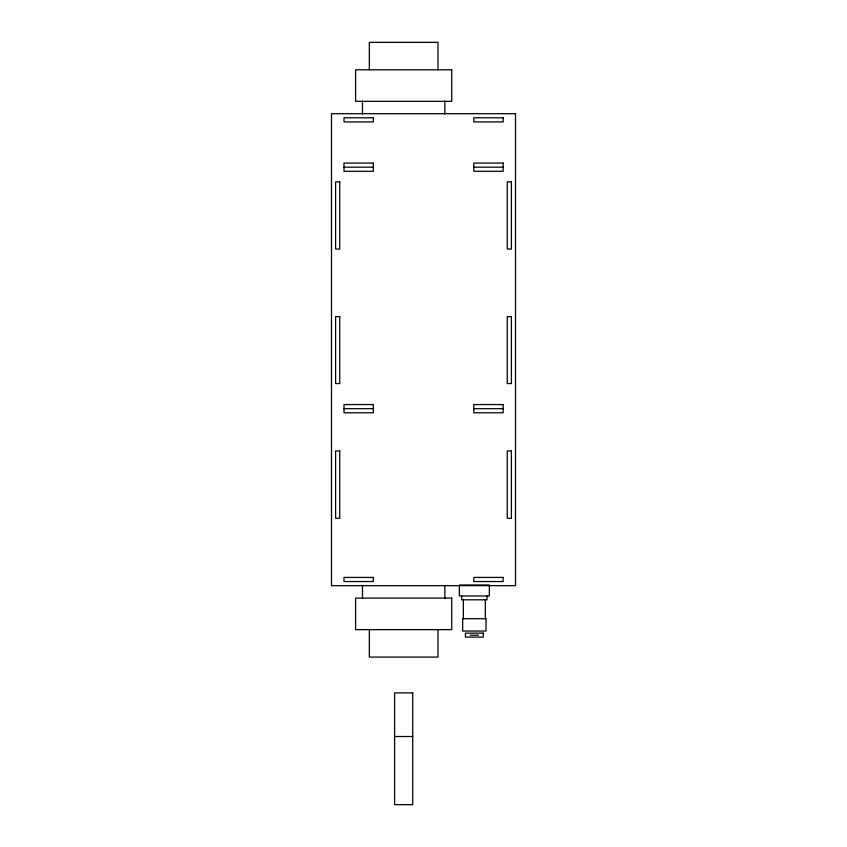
<?xml version="1.0" encoding="UTF-8"?>
<svg xmlns="http://www.w3.org/2000/svg" width="847" height="847" viewBox="0 0 847 847"><rect width="100%" height="100%" fill="white"/><g stroke="black" fill="none" stroke-linecap="round" stroke-linejoin="round"><path stroke-width="1.27" d="M343.998 167.177L373.358 167.177M473.791 167.177L503.15 167.177M343.998 408.667L373.358 408.667M473.791 408.667L503.15 408.667M459.349 584.991L489.333 584.991M470.127 635.176L478.555 635.176M394.607 736.509L412.722 736.509M489.333 585.679L489.333 595.97L459.349 595.97L459.349 585.679M487.025 595.97L487.025 599.814L461.657 599.814L461.657 595.97M485.32 599.761L485.32 618.712M463.362 599.761L463.362 618.712M444.866 101.089L444.866 113.953M444.866 585.415L444.866 598.278M437.994 69.793L437.994 42.35L369.334 42.35L369.334 69.793M437.994 629.639L437.994 657.081L369.334 657.081L369.334 629.639M362.474 101.089L362.474 113.953M362.474 585.415L362.474 598.278M451.737 69.793L355.592 69.793L355.592 101.344L451.737 101.344L451.737 69.793M515.505 113.699L331.495 113.699L331.495 585.658L515.505 585.658L515.505 113.699M373.358 117.807L343.998 117.807L343.998 121.926L373.358 121.926L373.358 117.807M503.15 117.807L473.791 117.807L473.791 121.926L503.15 121.926L503.15 117.807M373.358 163.069L343.998 163.069L343.998 171.295L373.358 171.295L373.358 163.069M503.15 163.069L473.791 163.069L473.791 171.295L503.15 171.295L503.15 163.069M339.732 181.872L335.613 181.872L335.613 249.039L339.732 249.039L339.732 181.872M511.387 181.872L507.268 181.872L507.268 249.039L511.387 249.039L511.387 181.872M339.732 316.609L335.613 316.609L335.613 383.564L339.732 383.564L339.732 316.609M511.387 316.609L507.268 316.609L507.268 383.564L511.387 383.564L511.387 316.609M373.358 404.559L343.998 404.559L343.998 412.785L373.358 412.785L373.358 404.559M503.15 404.559L473.791 404.559L473.791 412.785L503.15 412.785L503.15 404.559M339.732 450.932L335.613 450.932L335.613 518.29L339.732 518.29L339.732 450.932M511.387 450.932L507.268 450.932L507.268 518.29L511.387 518.29L511.387 450.932M373.358 577.421L343.998 577.421L343.998 581.54L373.358 581.54L373.358 577.421M503.15 577.421L473.791 577.421L473.791 581.54L503.15 581.54L503.15 577.421M451.737 598.088L355.592 598.088L355.592 629.639L451.737 629.639L451.737 598.088M486.009 618.712L462.674 618.712L462.674 631.057L486.009 631.057L486.009 618.712M483.256 633.122L465.427 633.122L465.427 637.124L483.256 637.124L483.256 633.122M412.722 692.888L394.607 692.888L394.607 804.65L412.722 804.65L412.722 692.888"/></g></svg>
